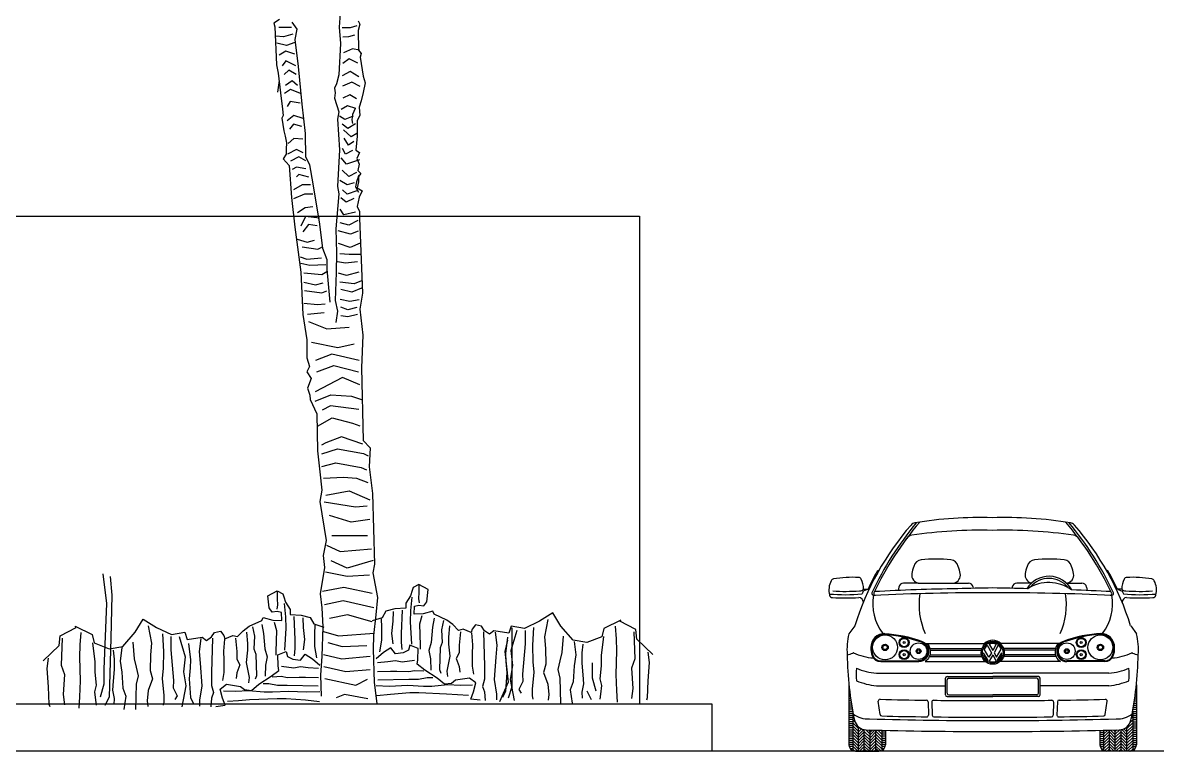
# Model space of a CAD drawing. Header units: metres. Extents: x -28 to 260, y 30 to 125.
# Drawn here: x 225.25 to 232.46, y 87.92 to 92.55 of the extents above; entities that cross this region are included whole.
import ezdxf

# ---------------------------------------------------------------- set-up
doc = ezdxf.new("R2010")
doc.units = ezdxf.units.M
doc.header["$LTSCALE"] = 0.01
doc.header["$MEASUREMENT"] = 0
for name, color, linetype in [('0.1', 2, 'Continuous'), ('0.10', 2, 'Continuous'), ('0.18', 1, 'Continuous'), ('0.20', 7, 'Continuous'), ('ARBOL', 1, 'Continuous'), ('tierra', 9, 'Continuous')]:
    doc.layers.add(name, color=color, linetype=linetype)

# ---------------------------------------------------------------- blocks, each defined once
blk = doc.blocks.new('Palme2')
at = {"layer": 'ARBOL'}
for p, q in [((-0.068, 4.3347), (-0.079, 4.3147)), ((0.047, 4.3838), (0.0524, 4.2946)), ((0.3186, 4.2833), (0.3514, 4.3263)), ((0.4307, 4.3438), (0.4664, 4.3208)), ((-0.079, 4.3147), (-0.068, 4.2746)), ((-0.068, 4.2746), (-0.0706, 4.148)), ((-0.0596, 4.3034), (-0.0172, 4.2914)), ((-0.0172, 4.2914), (0.034, 4.2914)), ((0.0524, 4.2946), (0.0441, 4.1913)), ((0.3321, 4.2174), (0.3186, 4.2833)), ((0.356, 4.2937), (0.4353, 4.2937)), ((0.4609, 4.2979), (0.45, 4.0565)), ((0.4664, 4.3208), (0.4609, 4.2979)), ((-0.0458, 4.2436), (-0.0059, 4.2346)), ((-0.0059, 4.2346), (0.0285, 4.2316)), ((0.0441, 4.1913), (0.055, 3.9932)), ((0.3102, 4.0449), (0.3321, 4.2174)), ((0.335, 4.1987), (0.3862, 4.179)), ((0.3468, 4.2497), (0.4051, 4.2329)), ((0.3862, 4.179), (0.4492, 4.1938)), ((0.4051, 4.2329), (0.4538, 4.2378)), ((-0.0706, 4.148), (-0.0874, 4.1279)), ((-0.0874, 4.1279), (-0.0815, 4.105)), ((-0.0769, 4.148), (-0.0315, 4.157)), ((-0.0315, 4.157), (0.0256, 4.1331)), ((0.335, 4.1231), (0.3913, 4.1425)), ((0.3913, 4.1425), (0.4328, 4.1179)), ((-0.0815, 4.105), (-0.1008, 3.9841)), ((-0.0655, 4.0675), (-0.0114, 4.0943)), ((-0.0114, 4.0943), (0.0285, 4.0643)), ((0.2884, 3.8064), (0.3102, 4.0449)), ((0.3283, 4.0497), (0.3913, 4.0814)), ((0.3913, 4.0814), (0.4143, 4.0497)), ((0.45, 4.0565), (0.4391, 4.0019)), ((-0.1008, 3.9841), (-0.1117, 3.9412)), ((-0.0714, 3.9806), (-0.0172, 4.0135)), ((-0.0172, 4.0135), (0.034, 3.9867)), ((0.055, 3.9932), (0.0688, 3.9357)), ((0.3258, 3.9935), (0.3724, 4.0229)), ((0.3724, 4.0229), (0.4026, 3.9935)), ((0.4391, 4.0019), (0.4253, 3.8785)), ((-0.1117, 3.9412), (-0.1008, 3.8808)), ((-0.0798, 3.9179), (-0.0286, 3.9451)), ((-0.0286, 3.9451), (0.0315, 3.9211)), ((0.0688, 3.9357), (0.0827, 3.9069)), ((0.0827, 3.9069), (0.0772, 3.8782)), ((0.2909, 3.8714), (0.3606, 3.8982)), ((0.3165, 3.925), (0.3514, 3.9544)), ((0.3514, 3.9544), (0.3934, 3.925)), ((0.3606, 3.8982), (0.4005, 3.874)), ((0.4339, 3.9573), (0.4449, 3.8814)), ((-0.1008, 3.8808), (-0.0874, 3.8262)), ((-0.0874, 3.8262), (-0.0735, 3.7861)), ((-0.0571, 3.8404), (-0.0143, 3.8643)), ((-0.0143, 3.8643), (0.0285, 3.8433)), ((0.0827, 3.8436), (0.055, 3.7573)), ((0.0772, 3.8782), (0.0827, 3.8436)), ((0.3002, 3.8129), (0.3631, 3.8226)), ((0.3631, 3.8226), (0.3816, 3.7909)), ((0.4253, 3.8785), (0.4118, 3.7748)), ((-0.0735, 3.7861), (-0.079, 3.7344)), ((-0.0542, 3.7777), (0, 3.7955)), ((-0.0493, 3.7794), (-0.032, 3.7403)), ((0, 3.7955), (0.0399, 3.7715)), ((0.055, 3.7573), (0.0634, 3.7115)), ((0.2661, 3.6197), (0.2884, 3.8064)), ((0.4118, 3.7748), (0.4089, 3.7347)), ((-0.079, 3.7344), (-0.0626, 3.7027)), ((-0.0626, 3.7027), (-0.0626, 3.6022)), ((-0.0513, 3.682), (-0.003, 3.6523)), ((-0.037, 3.7299), (0.0172, 3.7089)), ((-0.032, 3.7403), (-0.0269, 3.7065)), ((-0.0269, 3.7065), (-0.032, 3.6829)), ((-0.003, 3.6523), (0.034, 3.6791)), ((0.0172, 3.7089), (0.0512, 3.7299)), ((0.0634, 3.7115), (0.0495, 3.5163)), ((0.2817, 3.715), (0.34, 3.7347)), ((0.2888, 3.664), (0.3421, 3.6785)), ((0.34, 3.7347), (0.3816, 3.7005)), ((0.3421, 3.6785), (0.3677, 3.6468)), ((0.4173, 3.7176), (0.4034, 3.6371)), ((0.4089, 3.7347), (0.4173, 3.7176)), ((-0.0626, 3.6022), (-0.0542, 3.5131)), ((-0.0596, 3.6194), (-0.0227, 3.5984)), ((-0.0227, 3.5984), (0.0256, 3.6433)), ((0.2636, 3.4701), (0.2661, 3.6197)), ((0.395, 3.6029), (0.3871, 3.5596)), ((0.4034, 3.6371), (0.395, 3.6029)), ((-0.0399, 3.5686), (-0.0059, 3.5447)), ((-0.0059, 3.5447), (0.0197, 3.5896)), ((0.2838, 3.5832), (0.34, 3.5883)), ((0.34, 3.5883), (0.377, 3.5564)), ((0.3871, 3.5596), (0.3896, 3.5195)), ((-0.0542, 3.5131), (-0.076, 3.4989)), ((-0.076, 3.4989), (-0.0596, 3.4614)), ((-0.0596, 3.4614), (-0.0735, 3.4242)), ((-0.0315, 3.5118), (0.0113, 3.4879)), ((0.0054, 3.4252), (0.0399, 3.4643)), ((0.0113, 3.4879), (0.0315, 3.5237)), ((0.0495, 3.5163), (0.0638, 3.2833)), ((0.2389, 3.4213), (0.2636, 3.4701)), ((0.2632, 3.4465), (0.3094, 3.4711)), ((0.2817, 3.4979), (0.3237, 3.5173)), ((0.3094, 3.4711), (0.3606, 3.4442)), ((0.3237, 3.5173), (0.3795, 3.4882)), ((0.4089, 3.4591), (0.3707, 3.4161)), ((0.3896, 3.5195), (0.3896, 3.4879)), ((0.3896, 3.4879), (0.4089, 3.4591)), ((-0.0773, 3.4523), (0.0054, 3.4252)), ((-0.0735, 3.4242), (-0.0651, 3.3838)), ((-0.0088, 3.3476), (0.034, 3.3864)), ((0.217, 3.3008), (0.2389, 3.4213)), ((0.2632, 3.3955), (0.3237, 3.4052)), ((0.3237, 3.4052), (0.3514, 3.3903)), ((0.3707, 3.4161), (0.3543, 3.2123)), ((-0.0651, 3.3838), (-0.0844, 3.3667)), ((-0.0844, 3.3667), (-0.0706, 3.3467)), ((-0.0717, 3.3545), (-0.0568, 3.3131)), ((-0.0706, 3.3467), (-0.0706, 3.3496)), ((-0.0706, 3.3496), (-0.0706, 3.3121)), ((-0.0571, 3.3715), (-0.0088, 3.3476)), ((0.0025, 3.294), (0.0482, 3.3208)), ((0.2443, 3.3418), (0.3094, 3.3589)), ((0.3094, 3.3589), (0.3232, 3.3444)), ((-0.0626, 3.2746), (-0.0928, 3.2546)), ((-0.0928, 3.2546), (-0.0735, 3.2145)), ((-0.0706, 3.3121), (-0.0626, 3.2746)), ((-0.0521, 3.2817), (-0.0694, 3.2478)), ((-0.0601, 3.2552), (0.0025, 3.2342)), ((-0.0568, 3.3131), (-0.0521, 3.2817)), ((-0.0429, 3.306), (0.0025, 3.294)), ((0.0025, 3.2342), (0.031, 3.261)), ((0.0638, 3.2833), (0.0554, 3.2375)), ((0.1759, 3.0449), (0.217, 3.3008)), ((0.2351, 3.293), (0.2884, 3.293)), ((0.2884, 3.293), (0.3421, 3.2614)), ((-0.0735, 3.2145), (-0.0626, 3.157)), ((-0.0399, 3.2074), (0.0084, 3.1835)), ((0.0084, 3.1835), (0.0424, 3.2103)), ((0.0554, 3.2375), (0.0747, 3.0136)), ((0.2187, 3.2346), (0.272, 3.2346)), ((0.272, 3.2346), (0.3421, 3.2052)), ((0.3543, 3.2123), (0.335, 3.0255)), ((-0.0626, 3.157), (-0.076, 3.1253)), ((-0.076, 3.1253), (-0.076, 3.0824)), ((-0.0513, 3.1208), (0.0226, 3.1027)), ((0.0226, 3.1027), (0.0453, 3.1386)), ((0.2187, 3.1541), (0.2674, 3.1467)), ((0.2674, 3.1467), (0.3165, 3.115)), ((-0.076, 3.0824), (-0.0953, 2.6055)), ((-0.0655, 3.0669), (-0.0088, 3.0371)), ((-0.0088, 3.0371), (0.0453, 3.052)), ((0.1566, 2.8898), (0.1759, 3.0449)), ((0.1767, 3.083), (0.2653, 3.093)), ((0.1931, 3.0342), (0.2464, 3.0417)), ((0.2464, 3.0417), (0.2838, 2.9951)), ((0.2653, 3.093), (0.2955, 3.032)), ((-0.0685, 2.9984), (-0.0202, 2.9803)), ((-0.0202, 2.9803), (0.0596, 3.0013)), ((0.0747, 3.0136), (0.0692, 2.8611)), ((0.335, 3.0255), (0.2968, 2.738)), ((-0.0798, 2.9237), (-0.0172, 2.8966)), ((-0.0172, 2.8966), (0.0566, 2.9205)), ((0.1293, 2.8181), (0.1566, 2.8898)), ((0.1885, 2.8853), (0.1629, 2.8976)), ((0.2884, 2.9001), (0.1885, 2.8853)), ((0.2561, 2.9292), (0.2095, 2.9415)), ((0.3186, 2.9489), (0.2561, 2.9292)), ((-0.0886, 2.852), (-0.0118, 2.852)), ((-0.0118, 2.852), (0.0482, 2.8549)), ((0.0692, 2.8611), (0.0718, 2.7376)), ((0.1293, 2.7577), (0.1293, 2.8181)), ((0.2582, 2.822), (0.165, 2.8291)), ((0.3002, 2.8365), (0.2582, 2.822)), ((-0.0714, 2.7386), (0.0054, 2.7176)), ((-0.063, 2.8042), (0.0113, 2.7951)), ((0.0113, 2.7951), (0.0625, 2.8042)), ((0.0718, 2.7376), (0.0772, 2.5596)), ((0.11, 2.548), (0.1293, 2.7577)), ((0.1629, 2.7244), (0.1301, 2.7438)), ((0.2397, 2.7829), (0.1373, 2.7877)), ((0.2955, 2.7951), (0.2397, 2.7829)), ((0.2968, 2.738), (0.2829, 2.4711)), ((-0.0886, 2.6846), (-0.0429, 2.664)), ((-0.0429, 2.664), (0.0482, 2.6759)), ((0.0054, 2.7176), (0.0566, 2.7325)), ((0.2023, 2.6581), (0.1536, 2.6704)), ((0.2766, 2.7341), (0.1629, 2.7244)), ((0.2766, 2.6753), (0.2023, 2.6581)), ((-0.0953, 2.6055), (-0.079, 2.5047)), ((-0.0886, 2.6368), (-0.0286, 2.6129)), ((-0.0286, 2.6129), (0.0424, 2.6281)), ((0.1629, 2.6071), (0.1301, 2.6194)), ((0.272, 2.6216), (0.1629, 2.6071)), ((-0.0743, 2.5622), (-0.0143, 2.5535)), ((-0.0143, 2.5535), (0.0453, 2.5654)), ((0.0772, 2.5596), (0.0638, 2.4905)), ((0.1906, 2.5338), (0.1419, 2.5386)), ((0.2766, 2.5412), (0.1906, 2.5338)), ((-0.079, 2.5047), (-0.0983, 2.3383)), ((-0.063, 2.4698), (-0.003, 2.4549)), ((-0.0601, 2.5144), (-0.003, 2.4995)), ((-0.003, 2.4995), (0.0424, 2.5176)), ((-0.003, 2.4549), (0.0424, 2.4607)), ((0.0638, 2.4905), (0.0747, 2.4187)), ((0.2535, 2.4727), (0.1486, 2.4824)), ((0.2829, 2.4711), (0.2582, 2.3102)), ((0.1301, 2.38), (-0.0118, 2.3896)), ((0.2464, 2.4265), (0.1301, 2.38)), ((-0.0983, 2.3383), (-0.0899, 2.1315)), ((0.2582, 2.3102), (0.2582, 2.1951)), ((-0.042, 2.2824), (0.0604, 2.2578)), ((0.0604, 2.2578), (0.2279, 2.2921)), ((-0.0748, 2.1774), (0.0999, 2.2191)), ((0.0999, 2.2191), (0.2023, 2.1774)), ((0.2582, 2.1951), (0.2418, 2.1405)), ((-0.0899, 2.1315), (-0.1008, 1.6688)), ((0.086, 2.1457), (-0.0701, 2.1066)), ((0.1952, 2.1066), (0.086, 2.1457)), ((0.2582, 2.106), (0.2305, 2.063)), ((0.2418, 2.1405), (0.2582, 2.106)), ((-0.0794, 2.0236), (0.0323, 2.0701)), ((0.0323, 2.0701), (0.2044, 1.9796)), ((0.2305, 2.063), (0.2527, 2.0026)), ((-0.0261, 1.9506), (-0.0886, 1.9308)), ((0.1045, 1.9602), (-0.0261, 1.9506)), ((0.2044, 1.9186), (0.1045, 1.9602)), ((0.2389, 1.9567), (0.2363, 1.9308)), ((0.2527, 2.0026), (0.2389, 1.9567)), ((-0.0727, 1.8675), (0.1066, 1.8895)), ((0.1066, 1.8895), (0.1603, 1.8627)), ((0.2363, 1.9308), (0.1952, 1.8388)), ((0.0974, 1.8136), (-0.0328, 1.7796)), ((0.1906, 1.7599), (0.0974, 1.8136)), ((0.1952, 1.8388), (0.1897, 1.6032)), ((-0.0328, 1.7796), (-0.0794, 1.7625)), ((-0.1008, 1.6688), (-0.1445, 1.6229)), ((-0.0983, 1.6475), (0.0369, 1.694)), ((0.0369, 1.694), (0.1373, 1.6549)), ((-0.1445, 1.6229), (-0.139, 1.5024)), ((-0.1029, 1.5867), (-0.1306, 1.5719)), ((0.0625, 1.6158), (-0.1029, 1.5867)), ((0.1629, 1.5842), (0.0625, 1.6158)), ((0.1373, 1.6549), (0.165, 1.6404)), ((0.1897, 1.6032), (0.1759, 1.4711)), ((0.0743, 1.5279), (-0.0865, 1.4989)), ((0.1629, 1.5037), (0.0743, 1.5279)), ((-0.139, 1.5024), (-0.1583, 1.3328)), ((-0.0865, 1.4989), (-0.1214, 1.484)), ((0.1759, 1.4711), (0.162, 1.3535)), ((-0.0584, 1.4304), (-0.1285, 1.4035)), ((0.0252, 1.4378), (-0.0584, 1.4304)), ((0.1511, 1.4304), (0.0252, 1.4378)), ((-0.1583, 1.3328), (-0.1717, 0.8846)), ((-0.0118, 1.3499), (-0.1424, 1.2937)), ((0.1373, 1.3228), (-0.0118, 1.3499)), ((0.162, 1.3535), (0.1759, 1.2817)), ((-0.126, 1.252), (-0.0517, 1.2472)), ((-0.0517, 1.2472), (0.1486, 1.2788)), ((0.1759, 1.2817), (0.1347, 1.0346)), ((-0.1424, 1.169), (-0.0235, 1.1519)), ((-0.0235, 1.1519), (0.1137, 1.1935)), ((-0.1281, 1.064), (-0.0072, 1.064)), ((-0.0072, 1.064), (0.0999, 1.064)), ((0.1347, 1.0346), (0.154, 0.9399)), ((0.0466, 0.9638), (-0.1537, 0.9809)), ((0.1326, 1.0055), (0.0466, 0.9638)), ((0.154, 0.9399), (0.1457, 0.8624)), ((-0.1717, 0.8846), (-0.1608, 0.83)), ((-0.1629, 0.9079), (0.0021, 0.8588)), ((0.0021, 0.8588), (0.1024, 0.9053)), ((-0.1608, 0.83), (-0.1911, 0.672)), ((0.0021, 0.8077), (-0.1398, 0.8174)), ((0.1398, 0.8346), (0.0021, 0.8077)), ((0.1457, 0.8624), (0.1729, 0.6956)), ((1.5072, 0.8061), (1.4958, 0.6872)), ((1.5525, 0.8239), (1.5299, 0.6336)), ((-0.5135, 0.7234), (-0.4535, 0.7548)), ((-0.5043, 0.6459), (-0.5135, 0.7234)), ((-0.4535, 0.7548), (-0.4165, 0.7354)), ((-0.4535, 0.7499), (-0.4535, 0.704)), ((-0.4165, 0.7354), (-0.4119, 0.716)), ((-0.1562, 0.6979), (0.0231, 0.737)), ((0.0231, 0.737), (0.1582, 0.7099)), ((-0.4514, 0.6653), (-0.456, 0.6384)), ((-0.4535, 0.704), (-0.4514, 0.6653)), ((-0.4119, 0.716), (-0.4006, 0.6821)), ((-0.4098, 0.675), (-0.4006, 0.59)), ((-0.4006, 0.6821), (-0.3703, 0.6362)), ((-0.1911, 0.672), (-0.1801, 0.5628)), ((0.0277, 0.654), (-0.1675, 0.61)), ((0.1465, 0.6271), (0.0277, 0.654)), ((0.1729, 0.6956), (0.162, 0.6065)), ((0.4047, 0.6762), (0.3934, 0.6423)), ((0.4093, 0.6956), (0.4047, 0.6762)), ((0.4463, 0.715), (0.4093, 0.6956)), ((0.4463, 0.6643), (0.4442, 0.6255)), ((0.5063, 0.6837), (0.4463, 0.715)), ((0.4463, 0.7102), (0.4463, 0.6643)), ((0.4971, 0.6061), (0.5063, 0.6837)), ((1.4958, 0.6872), (1.5013, 0.4139)), ((-0.5504, 0.5657), (-0.5412, 0.5851)), ((-0.5412, 0.5851), (-0.4812, 0.5683)), ((-0.4858, 0.6191), (-0.5043, 0.6459)), ((-0.4535, 0.6239), (-0.4858, 0.6191)), ((-0.4257, 0.6168), (-0.4535, 0.6239)), ((-0.4236, 0.5657), (-0.4257, 0.6168)), ((-0.4006, 0.59), (-0.398, 0.5173)), ((-0.3703, 0.6362), (-0.3703, 0.6045)), ((-0.3703, 0.6045), (-0.3011, 0.5997)), ((-0.3472, 0.5926), (-0.3405, 0.4446)), ((-0.3011, 0.5997), (-0.2435, 0.5851)), ((-0.2897, 0.5829), (-0.2872, 0.5221)), ((-0.2435, 0.5851), (-0.22, 0.5441)), ((0.162, 0.6065), (0.1566, 0.4859)), ((0.3934, 0.6423), (0.3631, 0.5964)), ((0.3631, 0.5964), (0.3631, 0.5648)), ((0.4026, 0.6352), (0.3934, 0.5502)), ((0.4164, 0.526), (0.4185, 0.5771)), ((0.4185, 0.5771), (0.4463, 0.5842)), ((0.4442, 0.6255), (0.4488, 0.5987)), ((0.4463, 0.5842), (0.4786, 0.5793)), ((0.4786, 0.5793), (0.4971, 0.6061)), ((1.5299, 0.6336), (1.5466, 0.2174)), ((-1.8301, 0.4688), (-1.7293, 0.5218)), ((-1.7365, 0.5292), (-1.6286, 0.4762)), ((-1.7293, 0.5218), (-1.7365, 0.5292)), ((-1.3553, 0.4914), (-1.3049, 0.5745)), ((-1.3049, 0.5745), (-1.2184, 0.5218)), ((-1.2717, 0.5318), (-1.2507, 0.4229)), ((-1.2184, 0.5218), (-1.1248, 0.4762)), ((-0.6684, 0.5005), (-0.6315, 0.5296)), ((-0.6315, 0.5296), (-0.5504, 0.5657)), ((-0.6109, 0.527), (-0.597, 0.4666)), ((-0.5504, 0.5415), (-0.5391, 0.4834)), ((-0.4812, 0.5683), (-0.4236, 0.5657)), ((-0.4719, 0.5561), (-0.4581, 0.5027)), ((-0.398, 0.5173), (-0.4073, 0.3767)), ((-0.2872, 0.5221), (-0.2805, 0.4446)), ((-0.22, 0.5441), (-0.1579, 0.5247)), ((-0.2133, 0.5367), (-0.2154, 0.4834)), ((-0.1801, 0.5628), (-0.1663, 0.4307)), ((-0.1562, 0.517), (0, 0.5635)), ((0, 0.5635), (0.1142, 0.5389)), ((0.2128, 0.5044), (0.1507, 0.485)), ((0.2363, 0.5454), (0.2128, 0.5044)), ((0.2939, 0.5599), (0.2363, 0.5454)), ((0.2825, 0.5431), (0.28, 0.4824)), ((0.3631, 0.5648), (0.2939, 0.5599)), ((0.34, 0.5528), (0.3333, 0.4048)), ((0.3934, 0.5502), (0.3908, 0.4775)), ((0.474, 0.5286), (0.4164, 0.526)), ((0.4647, 0.5163), (0.4509, 0.463)), ((0.534, 0.5454), (0.474, 0.5286)), ((0.5432, 0.526), (0.534, 0.5454)), ((0.6243, 0.4898), (0.5432, 0.526)), ((1.2977, 0.5347), (1.2112, 0.4821)), ((1.3481, 0.4517), (1.2977, 0.5347)), ((-1.8372, 0.4084), (-1.8301, 0.4688)), ((-1.8192, 0.4543), (-1.8238, 0.2824)), ((-1.6991, 0.4908), (-1.7058, 0.4107)), ((-1.6286, 0.4762), (-1.6143, 0.4236)), ((-1.4342, 0.401), (-1.3553, 0.4914)), ((-1.1815, 0.4811), (-1.1743, 0.3696)), ((-1.1281, 0.464), (-1.1281, 0.3793)), ((-1.1248, 0.4762), (-1.0387, 0.4914)), ((-1.0752, 0.464), (-1.0383, 0.3357)), ((-1.0442, 0.4792), (-1.0442, 0.1047)), ((-1.0387, 0.4914), (-1.024, 0.4462)), ((-1.024, 0.4462), (-0.9304, 0.4614)), ((-0.9388, 0.452), (-0.948, 0.3696)), ((-0.9304, 0.4614), (-0.9018, 0.4388)), ((-0.9018, 0.4388), (-0.8695, 0.4617)), ((-0.8695, 0.4617), (-0.851, 0.4908)), ((-0.8649, 0.4543), (-0.8695, 0.2362)), ((-0.851, 0.4908), (-0.8141, 0.4979)), ((-0.8141, 0.4979), (-0.791, 0.4714)), ((-0.7885, 0.4472), (-0.7931, 0.3719)), ((-0.791, 0.4714), (-0.7864, 0.4494)), ((-0.7864, 0.4494), (-0.7356, 0.4714)), ((-0.7356, 0.4714), (-0.7054, 0.464)), ((-0.7171, 0.4543), (-0.71, 0.3696)), ((-0.7054, 0.464), (-0.6684, 0.5005)), ((-0.6478, 0.4931), (-0.6407, 0.4204)), ((-0.597, 0.4666), (-0.6017, 0.3864)), ((-0.5391, 0.4834), (-0.532, 0.3864)), ((-0.4581, 0.5027), (-0.4627, 0.3696)), ((-0.3405, 0.4446), (-0.3405, 0.389)), ((-0.2805, 0.4446), (-0.2872, 0.3793)), ((-0.2154, 0.4834), (-0.2154, 0.401)), ((0.0558, 0.4291), (-0.1701, 0.4462)), ((0.1511, 0.4562), (0.0558, 0.4291)), ((0.1566, 0.4859), (0.162, 0.2992)), ((0.2061, 0.4969), (0.2082, 0.4436)), ((0.2082, 0.4436), (0.2082, 0.3612)), ((0.28, 0.4824), (0.2733, 0.4048)), ((0.3908, 0.4775), (0.4001, 0.337)), ((0.4509, 0.463), (0.4555, 0.3299)), ((0.5319, 0.4436), (0.5248, 0.3467)), ((0.5432, 0.5018), (0.5319, 0.4436)), ((0.6037, 0.4872), (0.5898, 0.4268)), ((0.6612, 0.4607), (0.6243, 0.4898)), ((0.6406, 0.4533), (0.6335, 0.3806)), ((0.6982, 0.4242), (0.6612, 0.4607)), ((0.8069, 0.4582), (0.7838, 0.4317)), ((0.8438, 0.451), (0.8069, 0.4582)), ((0.8623, 0.422), (0.8438, 0.451)), ((1.0315, 0.4517), (1.0168, 0.4065)), ((1.1176, 0.4365), (1.0315, 0.4517)), ((1.2112, 0.4821), (1.1176, 0.4365)), ((1.1743, 0.4414), (1.1671, 0.3299)), ((1.2645, 0.4921), (1.2435, 0.3832)), ((1.427, 0.3612), (1.3481, 0.4517)), ((1.6214, 0.4365), (1.6071, 0.3838)), ((1.7293, 0.4895), (1.6214, 0.4365)), ((1.6919, 0.451), (1.6986, 0.3709)), ((1.7221, 0.4821), (1.7293, 0.4895)), ((1.8229, 0.4291), (1.7221, 0.4821)), ((-1.938, 0.3105), (-1.8372, 0.4084)), ((-1.7058, 0.4107), (-1.7084, 0.3331)), ((-1.6252, 0.4252), (-1.6114, 0.304)), ((-1.6143, 0.4236), (-1.5207, 0.3858)), ((-1.5207, 0.3858), (-1.4342, 0.401)), ((-1.4955, 0.3767), (-1.4888, 0.3212)), ((-1.4401, 0.3939), (-1.4493, 0.3089)), ((-1.3687, 0.4278), (-1.3616, 0.3234)), ((-1.2507, 0.4229), (-1.2579, 0.3477)), ((-1.1743, 0.3696), (-1.1768, 0.263)), ((-1.1281, 0.3793), (-1.1122, 0.1855)), ((-1.0173, 0.4204), (-1.0034, 0.3163)), ((-1.0156, 0.4019), (-0.9988, 0.3305)), ((-0.948, 0.3696), (-0.9413, 0.2943)), ((-0.7931, 0.3719), (-0.791, 0.3137)), ((-0.71, 0.3696), (-0.71, 0.3212)), ((-0.6407, 0.3767), (-0.6499, 0.2992)), ((-0.6407, 0.4204), (-0.6407, 0.3767)), ((-0.6017, 0.3864), (-0.5878, 0.3525)), ((-0.532, 0.3864), (-0.516, 0.3357)), ((-0.4627, 0.3696), (-0.4627, 0.3454)), ((-0.4488, 0.3477), (-0.3959, 0.3696)), ((-0.3959, 0.3696), (-0.3867, 0.338)), ((-0.3405, 0.389), (-0.3451, 0.3428)), ((-0.2154, 0.401), (-0.2041, 0.3283)), ((-0.1663, 0.4307), (-0.1638, 0.3444)), ((0.0327, 0.3609), (-0.1235, 0.368)), ((0.1255, 0.3877), (0.0327, 0.3609)), ((0.2082, 0.3612), (0.1969, 0.2885)), ((0.2733, 0.4048), (0.28, 0.3396)), ((0.3333, 0.4048), (0.3333, 0.3493)), ((0.5898, 0.4268), (0.5945, 0.3467)), ((0.6335, 0.3806), (0.6335, 0.337)), ((0.7284, 0.4317), (0.6982, 0.4242)), ((0.7099, 0.4145), (0.7028, 0.3299)), ((0.7792, 0.4097), (0.7284, 0.4317)), ((0.7838, 0.4317), (0.7792, 0.4097)), ((0.7813, 0.4074), (0.7859, 0.3321)), ((0.8577, 0.4145), (0.8623, 0.1964)), ((0.8946, 0.399), (0.8623, 0.422)), ((0.9232, 0.4216), (0.8946, 0.399)), ((1.0168, 0.4065), (0.9232, 0.4216)), ((0.9316, 0.4123), (0.9408, 0.3299)), ((1.0101, 0.3806), (0.9962, 0.2766)), ((1.068, 0.4242), (1.0311, 0.296)), ((1.1209, 0.4242), (1.1209, 0.3396)), ((1.2435, 0.3832), (1.2507, 0.3079)), ((1.3615, 0.388), (1.3544, 0.2837)), ((1.5135, 0.346), (1.427, 0.3612)), ((1.5013, 0.4139), (1.5126, 0.0391)), ((1.6071, 0.3838), (1.5135, 0.346)), ((1.618, 0.3855), (1.6042, 0.2643)), ((1.6986, 0.3709), (1.7011, 0.2934)), ((1.812, 0.4145), (1.8166, 0.2426)), ((1.83, 0.3687), (1.8229, 0.4291)), ((1.9308, 0.2708), (1.83, 0.3687)), ((-1.9069, 0.326), (-1.9162, 0.2604)), ((-1.7084, 0.3331), (-1.7037, 0.1829)), ((-1.6114, 0.304), (-1.6114, 0.2388)), ((-1.4888, 0.3212), (-1.4888, 0.2556)), ((-1.4493, 0.3089), (-1.4401, 0.2388)), ((-1.3616, 0.3234), (-1.3477, 0.2701)), ((-1.2579, 0.3477), (-1.26, 0.2485)), ((-1.0383, 0.3357), (-1.0475, 0.241)), ((-0.9988, 0.3305), (-1.0215, 0.1344)), ((-1.0034, 0.3163), (-1.006, 0.2653)), ((-0.9413, 0.2943), (-0.9321, 0.1515)), ((-0.791, 0.3137), (-0.791, 0.2362)), ((-0.71, 0.3212), (-0.6894, 0.2847)), ((-0.6499, 0.2992), (-0.6315, 0.2048)), ((-0.5878, 0.3525), (-0.5853, 0.2145)), ((-0.516, 0.3357), (-0.5273, 0.2824)), ((-0.4467, 0.2775), (-0.4488, 0.3477)), ((-0.3867, 0.338), (-0.3544, 0.3212)), ((-0.3544, 0.3212), (-0.3057, 0.3137)), ((-0.3057, 0.3137), (-0.2759, 0.3525)), ((-0.2759, 0.3525), (-0.2293, 0.3234)), ((-0.2293, 0.3234), (-0.1831, 0.2824)), ((-0.1638, 0.3444), (-0.1692, 0.1321)), ((0.0348, 0.2827), (-0.1445, 0.2998)), ((0.1511, 0.3095), (0.0348, 0.2827)), ((0.162, 0.2992), (0.1704, 0.1787)), ((0.2687, 0.3128), (0.2221, 0.2837)), ((0.2985, 0.274), (0.2687, 0.3128)), ((0.3333, 0.3493), (0.3379, 0.3031)), ((0.3795, 0.2982), (0.3472, 0.2814)), ((0.3887, 0.3299), (0.3795, 0.2982)), ((0.4416, 0.3079), (0.3887, 0.3299)), ((0.4395, 0.2378), (0.4416, 0.3079)), ((0.4555, 0.3299), (0.4555, 0.3057)), ((0.5248, 0.3467), (0.5088, 0.296)), ((0.5088, 0.296), (0.5201, 0.2426)), ((0.5806, 0.3128), (0.5781, 0.1748)), ((0.5945, 0.3467), (0.5806, 0.3128)), ((0.6335, 0.337), (0.6427, 0.2594)), ((0.7028, 0.3299), (0.7028, 0.2814)), ((0.7859, 0.3321), (0.7838, 0.274)), ((0.9408, 0.3299), (0.9341, 0.2546)), ((1.0311, 0.296), (1.0403, 0.2013)), ((1.1209, 0.3396), (1.105, 0.1457)), ((1.1671, 0.3299), (1.1696, 0.2233)), ((1.2507, 0.3079), (1.2528, 0.2087)), ((1.4329, 0.3541), (1.4421, 0.2691)), ((1.4883, 0.337), (1.4816, 0.2814)), ((1.7011, 0.2934), (1.6965, 0.1431)), ((-1.9162, 0.2604), (-1.9069, 0.1441)), ((-1.8238, 0.2824), (-1.8028, 0.2242)), ((-1.8028, 0.2242), (-1.8121, 0.0956)), ((-1.6114, 0.2388), (-1.6021, 0.1564)), ((-1.5539, 0.2572), (-1.5539, 0.1622)), ((-1.4888, 0.2556), (-1.4955, 0.1806)), ((-1.4401, 0.2388), (-1.4334, 0.137)), ((-1.3477, 0.2701), (-1.3364, 0.2145)), ((-1.26, 0.2485), (-1.244, 0.1952)), ((-1.1768, 0.263), (-1.1836, 0.1974)), ((-1.0475, 0.241), (-1.0337, 0.1515)), ((-1.006, 0.2653), (-1.0127, 0.1952)), ((-0.8695, 0.2362), (-0.8695, 0.1538)), ((-0.791, 0.2362), (-0.8002, 0.1855)), ((-0.71, 0.2339), (-0.7146, 0.1974)), ((-0.6894, 0.2847), (-0.71, 0.2339)), ((-0.5273, 0.2824), (-0.5299, 0.212)), ((-0.4904, 0.212), (-0.4421, 0.2485)), ((-0.4421, 0.2485), (-0.4467, 0.2775)), ((-0.3472, 0.263), (-0.4257, 0.275)), ((-0.3057, 0.2727), (-0.3472, 0.263)), ((-0.2574, 0.2653), (-0.3057, 0.2727)), ((-0.1902, 0.2604), (-0.2574, 0.2653)), ((0.149, 0.2339), (0.0092, 0.2023)), ((0.2221, 0.2837), (0.1759, 0.2426)), ((0.183, 0.2207), (0.2502, 0.2255)), ((0.2502, 0.2255), (0.2985, 0.233)), ((0.3472, 0.2814), (0.2985, 0.274)), ((0.2985, 0.233), (0.34, 0.2233)), ((0.34, 0.2233), (0.4185, 0.2352)), ((0.4349, 0.2087), (0.4395, 0.2378)), ((0.5201, 0.2426), (0.5227, 0.1722)), ((0.6427, 0.2594), (0.6243, 0.1651)), ((0.7028, 0.2814), (0.6822, 0.2449)), ((0.6822, 0.2449), (0.7028, 0.1942)), ((0.7838, 0.274), (0.7838, 0.1964)), ((0.9341, 0.2546), (0.9249, 0.1118)), ((0.9962, 0.2766), (0.9988, 0.2255)), ((0.9988, 0.2255), (1.0055, 0.1554)), ((1.1696, 0.2233), (1.1764, 0.1577)), ((1.3405, 0.2304), (1.3292, 0.1748)), ((1.3544, 0.2837), (1.3405, 0.2304)), ((1.4421, 0.2691), (1.4329, 0.199)), ((1.4816, 0.2814), (1.4816, 0.2158)), ((1.5466, 0.2174), (1.5466, 0.1225)), ((1.6042, 0.2643), (1.6042, 0.199)), ((1.8166, 0.2426), (1.7956, 0.1845)), ((1.8997, 0.2863), (1.909, 0.2207)), ((1.909, 0.2207), (1.8997, 0.1044)), ((-1.9069, 0.1441), (-1.9023, 0.0352)), ((-1.7037, 0.1829), (-1.7084, 0.0811)), ((-1.6021, 0.1564), (-1.6135, 0.1128)), ((-1.5539, 0.1622), (-1.5765, 0.0788)), ((-1.4955, 0.1806), (-1.498, 0.1247)), ((-1.3477, 0.1612), (-1.3523, 0.0013)), ((-1.3364, 0.2145), (-1.3477, 0.1612)), ((-1.244, 0.1952), (-1.2717, 0.1225)), ((-1.1836, 0.1974), (-1.1722, 0.0908)), ((-1.1122, 0.1855), (-1.1143, 0.1393)), ((-1.0337, 0.1515), (-1.0589, 0.0181)), ((-1.0127, 0.1952), (-1.0034, 0.0763)), ((-0.9321, 0.1515), (-0.9459, 0.0594)), ((-0.8695, 0.1538), (-0.8578, 0.1079)), ((-0.8162, 0.1296), (-0.7746, 0.1612)), ((-0.7746, 0.1612), (-0.6869, 0.1467)), ((-0.6869, 0.1467), (-0.6617, 0.1273)), ((-0.6315, 0.2048), (-0.6361, 0.1709)), ((-0.6155, 0.1225), (-0.5689, 0.1612)), ((-0.5853, 0.2145), (-0.5924, 0.1926)), ((-0.5689, 0.1612), (-0.4904, 0.212)), ((-0.5068, 0.1635), (-0.5412, 0.1635)), ((-0.4514, 0.1538), (-0.5068, 0.1635)), ((-0.4257, 0.2097), (-0.4858, 0.2071)), ((-0.3888, 0.1538), (-0.4514, 0.1538)), ((-0.3888, 0.2023), (-0.4257, 0.2097)), ((-0.3128, 0.2048), (-0.3888, 0.2023)), ((-0.1923, 0.1489), (-0.3888, 0.1538)), ((-0.2733, 0.2048), (-0.3128, 0.2048)), ((-0.1902, 0.2023), (-0.2733, 0.2048)), ((0.0092, 0.2023), (-0.1445, 0.2142)), ((-0.0538, 0.1166), (-0.1281, 0.1531)), ((0.1444, 0.1583), (-0.0538, 0.1166)), ((0.1704, 0.1787), (0.1675, 0.0465)), ((0.183, 0.1625), (0.2661, 0.1651)), ((0.2661, 0.1651), (0.3056, 0.1651)), ((0.3056, 0.1651), (0.3816, 0.1625)), ((0.3816, 0.1625), (0.4185, 0.1699)), ((0.4185, 0.1699), (0.4786, 0.1674)), ((0.4832, 0.1722), (0.4349, 0.2087)), ((0.5617, 0.1215), (0.4832, 0.1722)), ((0.5781, 0.1748), (0.5852, 0.1528)), ((0.6243, 0.1651), (0.6289, 0.1312)), ((0.7028, 0.1942), (0.7074, 0.1577)), ((0.7838, 0.1964), (0.793, 0.1457)), ((0.8623, 0.1964), (0.8623, 0.1141)), ((1.0055, 0.1554), (0.9962, 0.0365)), ((1.0403, 0.2013), (1.0265, 0.1118)), ((1.105, 0.1457), (1.1071, 0.0995)), ((1.1764, 0.1577), (1.165, 0.051)), ((1.2528, 0.2087), (1.2368, 0.1554)), ((1.2368, 0.1554), (1.2645, 0.0827)), ((1.3292, 0.1748), (1.3405, 0.1215)), ((1.4329, 0.199), (1.4262, 0.0973)), ((1.4816, 0.2158), (1.4883, 0.1409)), ((1.6042, 0.199), (1.5949, 0.1166)), ((1.7956, 0.1845), (1.8048, 0.0559)), ((-1.8121, 0.0956), (-1.8028, 0.0304)), ((-1.7084, 0.0811), (-1.713, 0.0084)), ((-1.6135, 0.1128), (-1.6068, 0.0594)), ((-1.5198, 0.0788), (-1.5484, 0.0255)), ((-1.498, 0.1247), (-1.4888, 0.0714)), ((-1.4334, 0.137), (-1.4149, 0.0859)), ((-1.4149, 0.0859), (-1.4262, 0.0013)), ((-1.2717, 0.1225), (-1.2784, 0.0569)), ((-1.1722, 0.0908), (-1.1722, 0.0472)), ((-1.1143, 0.1393), (-1.0891, 0.0885)), ((-1.0891, 0.0885), (-1.1029, 0.0643)), ((-1.0442, 0.1047), (-1.0215, 0.0333)), ((-1.0215, 0.1344), (-0.9644, 0.0094)), ((-1.0034, 0.0763), (-0.985, 0.0375)), ((-0.8695, 0.074), (-0.8741, 0.0181)), ((-0.8578, 0.1079), (-0.8695, 0.074)), ((-0.8002, 0.074), (-0.8162, 0.1296)), ((-0.7839, 0.0278), (-0.8002, 0.074)), ((-0.7171, 0.115), (-0.7931, 0.1176)), ((-0.6361, 0.1199), (-0.7171, 0.115)), ((-0.6617, 0.1273), (-0.6155, 0.1225)), ((-0.5366, 0.1102), (-0.6361, 0.1199)), ((-0.4837, 0.1102), (-0.5366, 0.1102)), ((-0.3842, 0.115), (-0.4837, 0.1102)), ((-0.2641, 0.1102), (-0.3842, 0.115)), ((-0.1831, 0.1128), (-0.2641, 0.1102)), ((-0.1692, 0.1321), (-0.1856, 0)), ((0.1759, 0.073), (0.2569, 0.0704)), ((0.1851, 0.1092), (0.3816, 0.1141)), ((0.2569, 0.0704), (0.377, 0.0753)), ((0.377, 0.0753), (0.4765, 0.0704)), ((0.3816, 0.1141), (0.4442, 0.1141)), ((0.4442, 0.1141), (0.4996, 0.1237)), ((0.4996, 0.1237), (0.534, 0.1237)), ((0.5294, 0.0704), (0.6289, 0.0801)), ((0.6083, 0.0827), (0.5617, 0.1215)), ((0.6545, 0.0876), (0.6083, 0.0827)), ((0.6289, 0.0801), (0.7099, 0.0753)), ((0.6797, 0.1069), (0.6545, 0.0876)), ((0.7674, 0.1215), (0.6797, 0.1069)), ((0.7099, 0.0753), (0.7859, 0.0779)), ((0.809, 0.0898), (0.7674, 0.1215)), ((0.793, 0.0342), (0.809, 0.0898)), ((0.8623, 0.1141), (0.8506, 0.0682)), ((0.9249, 0.1118), (0.9387, 0.0197)), ((1.0265, 0.1118), (1.0517, -0.0216)), ((1.1071, 0.0995), (1.0819, 0.0488)), ((1.2645, 0.0827), (1.2712, 0.0171)), ((1.3405, 0.1215), (1.3451, -0.0384)), ((1.4262, 0.0973), (1.4077, 0.0462)), ((1.4908, 0.085), (1.4816, 0.0317)), ((1.4883, 0.1409), (1.4908, 0.085)), ((1.5466, 0.1225), (1.5693, 0.0391)), ((1.5949, 0.1166), (1.6063, 0.073)), ((1.6063, 0.073), (1.5995, 0.0197)), ((1.6965, 0.1431), (1.7011, 0.0414)), ((1.8997, 0.1044), (1.8951, -0.0045)), ((-1.9023, 0.0352), (-1.8977, 0.0207)), ((-1.6068, 0.0594), (-1.6021, 0.0278)), ((-1.4888, 0.0714), (-1.4909, 0.0326)), ((-1.2784, 0.0569), (-1.2738, 0.0207)), ((-1.1722, 0.0472), (-1.1768, 0.0278)), ((-0.9459, 0.0594), (-0.9459, 0.0229)), ((-0.8418, 0.0207), (-0.7839, 0.0278)), ((-0.6986, 0.0569), (-0.7679, 0.052)), ((-0.6294, 0.0617), (-0.6986, 0.0569)), ((-0.4535, 0.0691), (-0.6294, 0.0617)), ((-0.3959, 0.0691), (-0.4535, 0.0691)), ((-0.2733, 0.0594), (-0.3959, 0.0691)), ((-0.1856, 0.0498), (-0.2733, 0.0594)), ((-0.1302, 0.0286), (0.0188, 0.0556)), ((0.0188, 0.0556), (0.0723, 0.0361)), ((0.1784, 0.01), (0.2661, 0.0197)), ((0.2661, 0.0197), (0.3887, 0.0294)), ((0.3887, 0.0294), (0.4463, 0.0294)), ((0.4463, 0.0294), (0.6222, 0.022)), ((0.4765, 0.0704), (0.5294, 0.0704)), ((0.6222, 0.022), (0.6914, 0.0171)), ((0.6914, 0.0171), (0.7607, 0.0123)), ((0.7767, -0.012), (0.793, 0.0342)), ((0.8506, 0.0682), (0.8623, 0.0342)), ((0.8623, 0.0342), (0.8669, -0.0216)), ((0.9387, 0.0197), (0.9387, -0.0168)), ((0.9962, 0.0365), (0.9778, -0.0023)), ((1.0819, 0.0488), (1.0957, 0.0246)), ((1.165, 0.051), (1.165, 0.0074)), ((1.165, 0.0074), (1.1696, -0.012)), ((1.2712, 0.0171), (1.2666, -0.0191)), ((1.4077, 0.0462), (1.419, -0.0384)), ((1.4816, 0.0317), (1.4837, -0.0071)), ((1.5126, 0.0391), (1.5412, -0.0142)), ((1.5995, 0.0197), (1.5949, -0.012)), ((1.7011, 0.0414), (1.7058, -0.0313)), ((1.8048, 0.0559), (1.7956, -0.0094)), ((0.8346, -0.0191), (0.7767, -0.012)), ((1.8951, -0.0045), (1.8905, -0.0191))]:
    blk.add_line(p, q, dxfattribs=at)
blk = doc.blocks.new('*X40')
at = {"color": 0, "linetype": 'ByBlock'}
for p, q in [((21.52, 6.875), (21.531, 6.875)), ((21.443, 6.25), (21.531, 6.25)), ((21.46, 6.375), (21.531, 6.375)), ((21.476, 6.5), (21.531, 6.5)), ((21.492, 6.625), (21.531, 6.625)), ((21.506, 6.75), (21.531, 6.75)), ((21.326, 5.5), (21.531, 5.5)), ((21.347, 5.625), (21.531, 5.625)), ((21.368, 5.75), (21.531, 5.75)), ((21.388, 5.875), (21.531, 5.875)), ((21.407, 6), (21.531, 6)), ((21.426, 6.125), (21.531, 6.125)), ((21.305, 5.375), (21.531, 5.375)), ((21.305, 5.25), (21.531, 5.25)), ((21.305, 5.125), (21.531, 5.125)), ((21.305, 5), (21.531, 5)), ((21.305, 4.875), (21.531, 4.875)), ((21.305, 4.75), (21.531, 4.75)), ((21.305, 4.625), (21.531, 4.625)), ((21.305, 4.5), (21.531, 4.5)), ((21.305, 4.375), (21.531, 4.375)), ((21.305, 4.25), (21.531, 4.25)), ((21.305, 4.125), (21.531, 4.125)), ((21.305, 4), (21.531, 4)), ((21.305, 3.875), (21.531, 3.875)), ((21.305, 3.75), (21.531, 3.75)), ((21.305, 3.625), (21.531, 3.625)), ((21.305, 3.5), (21.531, 3.5)), ((21.305, 3.375), (21.531, 3.375)), ((21.305, 3.25), (21.513, 3.25)), ((21.305, 3.125), (21.448, 3.125))]:
    blk.add_line(p, q, dxfattribs=at)
blk = doc.blocks.new('*X42')
at = {"color": 0, "linetype": 'ByBlock'}
for p, q in [((20.256, 3.786), (19.906, 4.136)), ((20.256, 3.963), (19.972, 4.247)), ((20.256, 4.14), (20.144, 4.251)), ((20.955, 3.793), (20.606, 4.143)), ((20.955, 3.97), (20.645, 4.281)), ((20.955, 4.147), (20.777, 4.326)), ((20.955, 4.324), (20.89, 4.389)), ((20.256, 3.609), (19.906, 3.959)), ((20.256, 3.432), (19.906, 3.782)), ((20.256, 3.256), (19.906, 3.605)), ((20.256, 3.079), (19.906, 3.429)), ((20.955, 3.617), (20.606, 3.966)), ((20.955, 3.44), (20.606, 3.79)), ((20.955, 3.263), (20.606, 3.613)), ((20.955, 3.086), (20.606, 3.436)), ((20.189, 2.969), (19.906, 3.252)), ((20.012, 2.969), (19.906, 3.075)), ((20.896, 2.969), (20.606, 3.259)), ((20.72, 2.969), (20.606, 3.083))]:
    blk.add_line(p, q, dxfattribs=at)
blk = doc.blocks.new('*X41')
at = {"color": 0, "linetype": 'ByBlock'}
for p, q in [((21.161, 4.721), (21.305, 4.865)), ((21.224, 4.961), (21.305, 5.042)), ((21.268, 5.181), (21.305, 5.219)), ((19.556, 4), (19.799, 4.243)), ((19.556, 4.176), (19.618, 4.238)), ((19.556, 3.823), (19.906, 4.173)), ((20.256, 3.992), (20.525, 4.262)), ((20.256, 4.169), (20.343, 4.256)), ((20.256, 3.815), (20.606, 4.165)), ((20.955, 4.338), (21.305, 4.688)), ((20.955, 4.162), (21.305, 4.511)), ((20.955, 3.985), (21.305, 4.335)), ((20.955, 3.808), (21.305, 4.158)), ((19.556, 3.646), (19.906, 3.996)), ((19.556, 3.469), (19.906, 3.819)), ((19.556, 3.292), (19.906, 3.642)), ((19.556, 3.116), (19.906, 3.466)), ((20.256, 3.639), (20.606, 3.989)), ((20.256, 3.462), (20.606, 3.812)), ((20.256, 3.285), (20.606, 3.635)), ((20.256, 3.108), (20.606, 3.458)), ((20.955, 3.631), (21.305, 3.981)), ((20.955, 3.455), (21.305, 3.804)), ((20.955, 3.278), (21.305, 3.628)), ((20.955, 3.101), (21.305, 3.451)), ((19.606, 2.989), (19.906, 3.289)), ((19.762, 2.969), (19.906, 3.112)), ((20.293, 2.969), (20.606, 3.281)), ((20.469, 2.969), (20.606, 3.105)), ((21, 2.969), (21.305, 3.274)), ((21.18, 2.972), (21.305, 3.097))]:
    blk.add_line(p, q, dxfattribs=at)
blk = doc.blocks.new('*X39')
at = {"color": 0, "linetype": 'ByBlock'}
for p, q in [((19.331, 4.125), (19.556, 4.125)), ((19.331, 4), (19.556, 4)), ((19.331, 3.875), (19.556, 3.875)), ((19.331, 3.75), (19.556, 3.75)), ((19.331, 3.625), (19.556, 3.625)), ((19.331, 3.5), (19.556, 3.5)), ((19.331, 3.375), (19.556, 3.375)), ((19.349, 3.25), (19.556, 3.25)), ((19.413, 3.125), (19.556, 3.125))]:
    blk.add_line(p, q, dxfattribs=at)

msp = doc.modelspace()

# ---------------------------------------------------------------- linework, layer by layer
at = {"layer": '0.10'}
for p, q in [((219.0485, 91.3227), (229.1699, 91.3227)), ((229.1699, 91.3227), (229.1699, 88.2227)), ((231.3829, 88.4985), (231.3537, 88.5491)), ((231.3872, 88.5204), (231.358, 88.5709)), ((231.3766, 88.596), (231.4037, 88.5491)), ((231.4037, 88.5491), (231.3872, 88.5204)), ((231.3893, 88.6033), (231.4122, 88.5637)), ((231.4122, 88.5345), (231.3893, 88.4948)), ((231.4351, 88.6033), (231.4122, 88.5637)), ((231.4122, 88.5345), (231.4351, 88.4948)), ((231.4477, 88.596), (231.4206, 88.5491)), ((231.4206, 88.5491), (231.4372, 88.5204)), ((231.4372, 88.5204), (231.4664, 88.5709)), ((231.4414, 88.4985), (231.4706, 88.5491))]:
    msp.add_line(p, q, dxfattribs=at)
for radius in [0.0734, 0.0657]:
    msp.add_circle((231.4122, 88.5491), radius, dxfattribs=at)
at = {"layer": '0.10', "linetype": 'ByBlock'}
for start, end in [(90, 131.427), (48.573, 90)]:
    msp.add_arc((231.4122, 88.5491), 0.079, start, end, dxfattribs=at)
at = {"layer": '0.10'}
for start, end in [(67.18076, 112.81924), (180, 240), (127.18076, 158.02647), (300, 0), (21.97353, 52.81924), (247.18076, 292.81924)]:
    msp.add_arc((231.4122, 88.5491), 0.0584, start, end, dxfattribs=at)
at = {"layer": '0.18', "linetype": 'ByBlock'}
for p, q in [((230.6806, 89.0691), (230.6901, 89.0729)), ((232.1438, 89.0691), (232.1343, 89.0729)), ((230.8157, 88.9654), (230.813, 88.9443)), ((230.9385, 88.9908), (230.8467, 88.9908)), ((230.9385, 88.9908), (231.1661, 88.9908)), ((231.1661, 88.9908), (231.2579, 88.9908)), ((231.2889, 88.9654), (231.2904, 88.9581)), ((231.5354, 88.9654), (231.5339, 88.9581)), ((231.6582, 88.9908), (231.5664, 88.9908)), ((231.8858, 88.9908), (231.9776, 88.9908)), ((232.0086, 88.9654), (232.0114, 88.9443)), ((230.5893, 88.9398), (230.5828, 88.9223)), ((230.6206, 88.9533), (230.5893, 88.9398)), ((230.5927, 88.9533), (230.6206, 88.9533)), ((232.2038, 88.9533), (232.235, 88.9398)), ((232.2316, 88.9533), (232.2038, 88.9533)), ((232.235, 88.9398), (232.2416, 88.9223)), ((230.5362, 88.7194), (230.4992, 88.6689)), ((232.2881, 88.7194), (232.3251, 88.6689)), ((230.9847, 88.6083), (231.3599, 88.6083)), ((231.8396, 88.6083), (231.4644, 88.6083)), ((231.0127, 88.5767), (231.3441, 88.5767)), ((231.0138, 88.5345), (231.3402, 88.5345)), ((231.0148, 88.5661), (231.3407, 88.5661)), ((231.8116, 88.5767), (231.4802, 88.5767)), ((231.8096, 88.5661), (231.4836, 88.5661)), ((231.8106, 88.5345), (231.4841, 88.5345)), ((230.701, 88.4976), (230.9422, 88.4976)), ((230.701, 88.4923), (230.9422, 88.4923)), ((230.701, 88.4923), (230.9423, 88.4923)), ((230.9826, 88.4923), (231.3656, 88.4923)), ((231.0101, 88.5239), (231.3432, 88.5239)), ((231.8417, 88.4923), (231.4587, 88.4923)), ((231.8142, 88.5239), (231.4812, 88.5239)), ((232.1233, 88.4976), (231.8821, 88.4976)), ((232.1233, 88.4923), (231.8821, 88.4923)), ((232.1233, 88.4923), (231.8821, 88.4923)), ((230.6738, 88.4184), (231.4122, 88.4184)), ((231.1221, 88.3973), (231.4122, 88.3973)), ((232.1505, 88.4184), (231.4122, 88.4184)), ((231.7022, 88.3973), (231.4122, 88.3973)), ((230.4996, 88.3454), (230.4996, 87.9649)), ((230.6738, 88.3393), (231.1115, 88.3393)), ((231.1115, 88.2813), (231.1115, 88.3868)), ((231.1221, 88.2919), (231.1221, 88.3762)), ((231.1326, 88.3868), (231.4122, 88.3868)), ((231.6917, 88.3868), (231.4122, 88.3868)), ((231.7022, 88.2919), (231.7022, 88.3762)), ((231.7128, 88.2813), (231.7128, 88.3868)), ((232.1505, 88.3393), (231.7128, 88.3393)), ((232.3248, 88.3454), (232.3248, 87.9649)), ((231.1221, 88.2708), (231.4122, 88.2708)), ((231.1326, 88.2813), (231.4122, 88.2813)), ((231.6917, 88.2813), (231.4122, 88.2813)), ((231.7022, 88.2708), (231.4122, 88.2708)), ((230.5233, 88.1774), (230.5233, 87.9269)), ((230.6971, 88.1562), (230.6859, 88.2413)), ((231.0015, 88.2372), (231.0042, 88.1527)), ((231.0255, 88.2359), (231.0282, 88.1514)), ((231.7989, 88.2359), (231.7962, 88.1514)), ((231.8229, 88.2372), (231.8202, 88.1527)), ((232.1272, 88.1562), (232.1384, 88.2413)), ((232.301, 88.1774), (232.301, 87.9269)), ((230.5602, 87.9227), (230.5602, 88.0778)), ((230.5971, 87.9227), (230.5971, 88.0602)), ((230.6341, 87.9227), (230.6341, 88.0582)), ((230.671, 87.9227), (230.671, 88.0573)), ((230.7079, 88.0559), (230.7079, 87.9269)), ((230.7316, 88.0559), (230.7316, 87.9649)), ((232.0927, 88.0559), (232.0927, 87.9649)), ((232.1165, 88.0559), (232.1165, 87.9269)), ((232.1534, 87.9227), (232.1534, 88.0573)), ((232.1903, 87.9227), (232.1903, 88.0582)), ((232.2272, 87.9227), (232.2272, 88.0602)), ((232.2641, 87.9227), (232.2641, 88.0778)), ((230.5418, 87.9227), (230.6894, 87.9227)), ((232.2826, 87.9227), (232.1349, 87.9227))]:
    msp.add_line(p, q, dxfattribs=at)
for points in [[(230.7234, 88.6663, -0.070316), (230.9576, 88.6177, -0.334901), (230.9997, 88.5619, -0.447539), (230.9417, 88.4976)], [(230.7237, 88.6716, -0.070266), (230.9593, 88.6227, -0.332859), (231.005, 88.5622, -0.446192), (230.9417, 88.4923, -0.446192)], [(230.9941, 88.6083, -0.180973), (231.015, 88.5639, -0.307257), (230.9826, 88.4923, -0.444779)], [(231.8303, 88.6083, 0.180973), (231.8094, 88.5639, 0.307257), (231.8417, 88.4923, 0.444779)], [(232.1006, 88.6716, 0.070266), (231.8651, 88.6227, 0.332859), (231.8193, 88.5622, 0.446192), (231.8826, 88.4923, 0.446192)], [(232.101, 88.6663, 0.070316), (231.8667, 88.6177, 0.334901), (231.8246, 88.5619, 0.447539), (231.8826, 88.4976)]]:
    msp.add_lwpolyline(points, format="xyb", dxfattribs=at)
for centre, radius in [((230.7286, 88.583), 0.0791), ((230.8499, 88.6136), 0.0316), ((230.8499, 88.6136), 0.0264), ((230.8499, 88.6136), 0.00647), ((230.9417, 88.5587), 0.0527), ((231.8826, 88.5587), 0.0527), ((231.9744, 88.6136), 0.0316), ((231.9744, 88.6136), 0.0264), ((231.9744, 88.6136), 0.00647), ((232.0957, 88.583), 0.0791), ((230.7286, 88.583), 0.0206), ((230.7286, 88.583), 0.0137), ((230.8499, 88.5366), 0.0316), ((230.8499, 88.5366), 0.0264), ((230.8499, 88.5366), 0.00647), ((230.9417, 88.5587), 0.0153), ((230.9417, 88.5587), 0.00875), ((231.8826, 88.5587), 0.0153), ((231.8826, 88.5587), 0.00875), ((231.9744, 88.5366), 0.0316), ((231.9744, 88.5366), 0.0264), ((231.9744, 88.5366), 0.00647), ((232.0957, 88.583), 0.0206), ((232.0957, 88.583), 0.0137)]:
    msp.add_circle(centre, radius, dxfattribs=at)
for centre, radius, start, end in [((231.3214, 86.9841), 2.4235, 87.94513, 99.57556), ((231.4966, 86.9073), 2.5003, 80.5729, 92.02323), ((232.2454, 88.1857), 1.7905, 139.01898, 162.65844), ((232.5411, 88.0377), 2.0954, 140.31428, 154.79537), ((232.5293, 88.0356), 2.0743, 139.63242, 154.48716), ((230.9255, 89.3323), 0.0422, 99.94502, 139.01898), ((231.3299, 86.3795), 2.9475, 88.47598, 98.41636), ((231.4879, 86.2897), 3.0373, 81.70926, 91.50141), ((230.295, 88.0356), 2.0743, 25.51284, 40.36758), ((230.2832, 88.0377), 2.0954, 25.20463, 39.68572), ((231.8988, 89.3323), 0.0422, 40.98102, 80.05498), ((230.5789, 88.1857), 1.7905, 17.34156, 40.98102), ((230.9083, 89.2434), 0.0527, 100.73674, 143.31048), ((231.916, 89.2434), 0.0527, 36.68952, 79.26326), ((230.9633, 89.0867), 0.0527, 94.88825, 168.98967), ((231.0523, 88.0899), 1.0534, 84.90862, 95.09138), ((231.1413, 89.0867), 0.0527, 11.01033, 85.11175), ((231.683, 89.0867), 0.0527, 94.88825, 168.98967), ((231.772, 88.0899), 1.0534, 84.90862, 95.09138), ((231.861, 89.0867), 0.0527, 11.01033, 85.11175), ((232.2454, 88.1857), 1.7969, 150.5563, 154.71464), ((230.9504, 89.0422), 0.0527, 170.15756, 264.15679), ((231.115, 89.0136), 0.2197, 157.78259, 170.15756), ((231.1542, 89.0422), 0.0527, 283.03065, 9.84244), ((230.9897, 89.0136), 0.2197, 9.84244, 22.21741), ((231.6701, 89.0422), 0.0527, 170.15756, 256.96935), ((231.8347, 89.0136), 0.2197, 157.78259, 170.15756), ((231.8739, 89.0422), 0.0527, 275.84321, 9.84244), ((231.7094, 89.0136), 0.2197, 9.84244, 22.21741), ((230.5789, 88.1857), 1.7969, 25.28536, 29.4437), ((230.5069, 88.9472), 0.1345, 153.92563, 193.78557), ((230.405, 88.997), 0.0211, 98.95458, 153.92563), ((230.5287, 88.2122), 0.8156, 87.77658, 98.95458), ((230.5595, 89.0061), 0.0211, 30.57705, 87.77658), ((230.4328, 88.949), 0.1599, 1.51941, 25.08541), ((230.8467, 88.9592), 0.0316, 90, 168.54518), ((231.2579, 88.9592), 0.0316, 11.45482, 90), ((231.5664, 88.9592), 0.0316, 90, 168.54518), ((231.7694, 88.8703), 0.1639, 28.40799, 148.68023), ((231.768, 88.7501), 0.2449, 54.05853, 123.03529), ((231.7697, 88.8659), 0.155, 39.40161, 139.47626), ((231.9776, 88.9592), 0.0316, 11.45482, 90), ((232.3915, 88.949), 0.1599, 154.91459, 178.48059), ((232.2648, 89.0061), 0.0211, 92.22342, 149.42295), ((232.2956, 88.2122), 0.8156, 81.04542, 92.22342), ((232.4193, 88.997), 0.0211, 26.07437, 81.04542), ((232.3174, 88.9472), 0.1345, 346.21443, 26.07437), ((230.4758, 90.129), 1.2114, 265.21683, 275.06561), ((230.3967, 88.9202), 0.0211, 193.78557, 266.2577), ((230.4758, 90.129), 1.2325, 266.2577, 274.05971), ((230.4758, 90.129), 1.1903, 266.2577, 274.41772), ((230.56, 88.8687), 0.031, 3.18168, 84.27023), ((230.5711, 88.9681), 0.0262, 261.98276, 325.44563), ((230.6548, 88.9256), 0.0105, 154.79537, 272.55597), ((230.9618, 88.8605), 0.3113, 169.91697, 217.57385), ((231.4122, 71.6934), 17.2366, 90, 92.51766), ((230.6669, 88.9245), 0.0105, 154.48716, 272.47668), ((231.3755, 76.1106), 12.8461, 90.82806, 93.1878), ((231.3899, 88.8524), 0.4454, 170.77145, 204.07353), ((231.6137, 74.8188), 14.1429, 90.81657, 91.71755), ((231.2106, 74.8188), 14.1429, 88.28245, 89.18343), ((231.4122, 71.6934), 17.2366, 87.48234, 90), ((231.4345, 88.8524), 0.4454, 335.92647, 9.22855), ((231.2498, 71.7244), 17.2366, 86.96236, 87.79908), ((231.8626, 88.8605), 0.3113, 322.42615, 10.08303), ((232.1575, 88.9245), 0.0105, 267.52332, 25.51284), ((232.1695, 88.9256), 0.0105, 267.44403, 25.20463), ((232.2532, 88.9681), 0.0262, 214.55437, 278.01724), ((232.2644, 88.8687), 0.031, 95.72977, 176.81832), ((232.3485, 90.129), 1.2114, 264.93439, 274.78317), ((232.3485, 90.129), 1.1903, 265.58228, 273.7423), ((232.3485, 90.129), 1.2325, 265.94029, 273.7423), ((232.4276, 88.9202), 0.0211, 273.7423, 346.21443), ((230.9073, 88.5688), 0.4202, 166.21456, 184.42289), ((230.7276, 88.5819), 0.0897, 90, 180), ((230.7276, 88.5819), 0.0844, 90, 180), ((232.0967, 88.5819), 0.0897, 0, 90), ((232.0967, 88.5819), 0.0844, 0, 90), ((231.917, 88.5688), 0.4202, 355.57711, 13.78544), ((230.4765, 88.6433), 0.1076, 276.32397, 296.40903), ((232.6946, 88.5703), 2.2065, 180.88193, 191.7502), ((230.5267, 88.5422), 0.00527, 74.6491, 116.40903), ((230.5261, 88.5479), 0, 148.86033, 180), ((230.6909, 88.9267), 0.4129, 246.77577, 264.95636), ((230.7679, 88.577), 0.1301, 177.74647, 201.7764), ((230.7679, 88.577), 0.1248, 177.74647, 201.7764), ((232.1334, 88.9267), 0.4129, 275.04364, 293.22423), ((232.0564, 88.577), 0.1248, 338.2236, 2.25353), ((232.0564, 88.577), 0.1301, 338.2236, 2.25353), ((230.1297, 88.5703), 2.2065, 348.2498, 359.11807), ((232.2976, 88.5422), 0.00527, 63.59097, 105.3509), ((232.2982, 88.5479), 0, 0, 31.13967), ((232.3478, 88.6433), 0.1076, 243.59097, 263.67603), ((230.701, 88.5503), 0.058, 201.7764, 270), ((230.701, 88.5503), 0.0527, 201.7764, 270), ((232.1233, 88.5503), 0.0527, 270, 338.2236), ((232.1233, 88.5503), 0.058, 270, 338.2236), ((230.8492, 88.4107), 0.3045, 172.53569, 187.46431), ((230.7101, 88.8297), 0.4129, 246.77577, 264.95636), ((231.1221, 88.3868), 0.0105, 90, 180), ((231.7022, 88.3868), 0.0105, 0, 90), ((232.1142, 88.8297), 0.4129, 275.04364, 293.22423), ((231.9751, 88.4107), 0.3045, 352.53569, 7.46431), ((230.7101, 88.7506), 0.4129, 246.77577, 264.95636), ((231.1326, 88.3762), 0.0105, 90, 180), ((231.6917, 88.3762), 0.0105, 0, 90), ((232.1142, 88.7506), 0.4129, 275.04364, 293.22423), ((230.6964, 88.2427), 0.0105, 88.58963, 187.48059), ((231.4122, 117.3145), 29.0701, 268.58963, 269.17002), ((230.9909, 88.2369), 0.0105, 1.83158, 89.17002), ((231.036, 88.2363), 0.0105, 89.25884, 181.83158), ((231.4122, 117.3145), 29.0701, 269.25884, 270), ((231.1221, 88.2813), 0.0105, 180, 270), ((231.1326, 88.2919), 0.0105, 180, 270), ((231.4122, 117.3145), 29.0701, 270, 270.74116), ((231.6917, 88.2919), 0.0105, 270, 0), ((231.7022, 88.2813), 0.0105, 270, 0), ((231.7883, 88.2363), 0.0105, 358.16842, 90.74116), ((231.8334, 88.2369), 0.0105, 90.82998, 178.16842), ((231.4122, 117.3145), 29.0701, 270.82998, 271.41037), ((232.1279, 88.2427), 0.0105, 352.51941, 91.41037), ((230.6239, 88.295), 0.1667, 234.08945, 271.80166), ((230.6116, 88.138), 0.0791, 192.38728, 268.61435), ((231.4122, 117.188), 29.0701, 268.45647, 270), ((230.7076, 88.1576), 0.0105, 187.48059, 268.67719), ((231.4122, 118.6707), 30.5318, 268.67719, 269.21428), ((230.9936, 88.1523), 0.0105, 269.21428, 1.83158), ((231.0387, 88.1517), 0.0105, 181.83158, 269.2989), ((231.4122, 118.6707), 30.5318, 269.2989, 270), ((231.4122, 118.6707), 30.5318, 270, 270.7011), ((231.4122, 117.188), 29.0701, 270, 271.54353), ((231.7856, 88.1517), 0.0105, 270.7011, 358.16842), ((231.8307, 88.1523), 0.0105, 178.16842, 270.78572), ((231.4122, 118.6707), 30.5318, 270.78572, 271.32281), ((232.1168, 88.1576), 0.0105, 271.32281, 352.51941), ((232.2004, 88.295), 0.1667, 268.19834, 305.91055), ((232.2127, 88.138), 0.0791, 271.38565, 347.61272), ((231.4122, 118.5801), 30.5318, 268.49387, 270), ((231.4122, 118.5801), 30.5318, 270, 271.50613), ((230.5418, 87.9649), 0.0422, 180, 270), ((230.6894, 87.9649), 0.0422, 270, 0), ((232.1349, 87.9649), 0.0422, 180, 270), ((232.2826, 87.9649), 0.0422, 270, 0)]:
    msp.add_arc(centre, radius, start, end, dxfattribs=at)
at = {"layer": '0.20'}
for p, q in [((229.6321, 88.2227), (221.5485, 88.2227)), ((229.6321, 87.9227), (229.6321, 88.2227))]:
    msp.add_line(p, q, dxfattribs=at)
at = {"layer": 'tierra'}
msp.add_line((246.4736, 87.9227), (197.4735, 87.9227), dxfattribs=at)

# ---------------------------------------------------------------- block references
at = {"layer": '0.1', "linetype": 'ByBlock', "yscale": 0.1054820389039435, "zscale": 0.1054820389039474}
for name, p, xscale in [('*X40', (232.7707, 87.6095), -0.1054820389039435), ('*X40', (230.0537, 87.6095), 0.1054820389039435), ('*X41', (232.7707, 87.6095), -0.1054820389039435), ('*X41', (230.0537, 87.6095), 0.1054820389039435), ('*X42', (232.7707, 87.6095), -0.1054820389039435), ('*X39', (232.7707, 87.6095), -0.1054820389039435), ('*X39', (230.0537, 87.6095), 0.1054820389039435), ('*X42', (230.0537, 87.6095), 0.1054820389039435)]:
    msp.add_blockref(name, p, dxfattribs=dict(at, xscale=xscale))
at = {"layer": '0.18', "xscale": -1}
msp.add_blockref('Palme2', (227.3154, 88.2271), dxfattribs=at)

doc.saveas('drawing.dxf')
